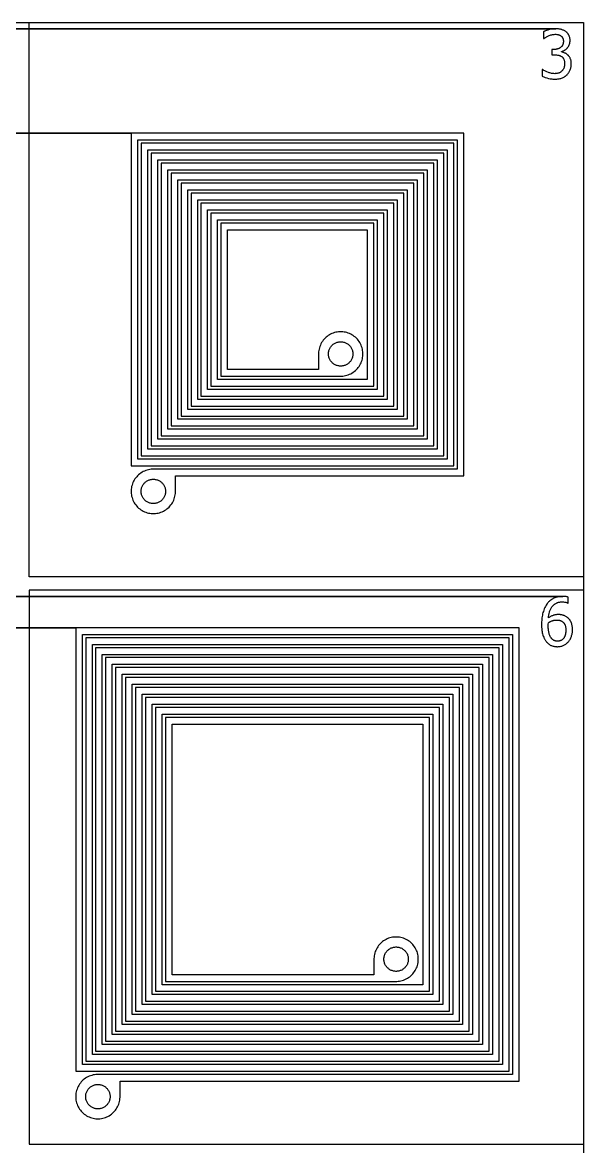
# Model space of a CAD drawing. Extents: x -38100 to 38100, y -38100 to 38100.
# Drawn here: x 12800 to 38100, y -12600 to 38100 of the extents above; entities that cross this region are included whole.
import ezdxf

# ---------------------------------------------------------------- set-up
doc = ezdxf.new("R2010")
doc.units = 0
doc.layers.add('L0D0_0', color=1, linetype='CONTINUOUS')

msp = doc.modelspace()

# ---------------------------------------------------------------- linework, layer by layer
at = {"layer": 'L0D0_0'}
for points in [[(-38100, 38100), (38100, 38100), (38100, -38100), (-38100, -38100)], [(38100, 13100), (13100, 13100), (13100, 38100)], [(11261.876, 37812.641), (36851.205, 37812.641), (36814.952, 37811.759), (36778.735, 37810.164), (36742.593, 37807.267), (36706.572, 37803.047), (36635.028, 37791.224), (36564.155, 37775.889), (36493.992, 37757.569), (36424.705, 37736.203), (36390.478, 37724.205), (36356.697, 37711.01), (36340.076, 37703.785), (36323.665, 37696.096), (36307.403, 37688.08), (36291.216, 37679.9), (36291.216, 37375.576), (36308.289, 37375.576), (36358.413, 37409.902), (36409.603, 37442.62), (36435.931, 37457.788), (36462.825, 37471.9), (36490.214, 37485.028), (36517.858, 37497.647), (36554.561, 37511.737), (36591.533, 37525.044), (36628.992, 37536.908), (36666.948, 37547.194), (36705.353, 37555.782), (36744.157, 37561.955), (36783.294, 37565.218), (36822.608, 37566.792), (36856.655, 37565.549), (36890.628, 37563.299), (36907.562, 37561.49), (36924.437, 37559.138), (36941.228, 37556.228), (36957.909, 37552.743), (36974.449, 37548.659), (36990.787, 37543.862), (37006.85, 37538.222), (37022.615, 37531.767), (37038.06, 37524.564), (37053.062, 37516.514), (37067.532, 37507.555), (37081.689, 37498.074), (37094.938, 37487.116), (37107.717, 37475.623), (37113.803, 37469.547), (37119.657, 37463.244), (37125.26, 37456.721), (37130.602, 37449.988), (37140.605, 37436.003), (37149.899, 37421.526), (37158.461, 37406.618), (37166.082, 37391.216), (37172.733, 37375.356), (37178.493, 37359.141), (37181.019, 37350.919), (37183.276, 37342.624), (37185.241, 37334.256), (37186.902, 37325.823), (37189.411, 37308.807), (37191.023, 37291.683), (37191.573, 37283.106), (37192.002, 37274.523), (37192.352, 37265.936), (37192.662, 37257.347), (37192.209, 37237.293), (37191.268, 37217.268), (37189.397, 37197.304), (37186.477, 37177.457), (37182.546, 37157.791), (37177.632, 37138.347), (37171.746, 37119.162), (37164.709, 37100.382), (37160.673, 37091.208), (37156.297, 37082.189), (37151.627, 37073.311), (37146.712, 37064.559), (37141.59, 37055.926), (37136.244, 37047.436), (37130.632, 37039.127), (37124.717, 37031.036), (37118.479, 37023.186), (37111.946, 37015.573), (37105.149, 37008.189), (37098.12, 37001.025), (37090.875, 36994.084), (37083.42, 36987.375), (37075.758, 36980.907), (37067.896, 36974.689), (37051.655, 36962.925), (37034.895, 36951.892), (37017.673, 36941.616), (36999.903, 36932.341), (36981.64, 36924.049), (36963.039, 36916.527), (36944.15, 36909.797), (36924.956, 36904.016), (36905.509, 36899.108), (36885.903, 36894.86), (36866.173, 36891.278), (36846.317, 36888.509), (36826.357, 36886.55), (36806.344, 36885.257), (36796.329, 36884.806), (36786.31, 36884.446), (36781.3, 36884.291), (36776.29, 36884.147), (36773.784, 36884.078), (36771.279, 36884.011), (36770.026, 36883.977), (36768.773, 36883.944), (36768.147, 36883.928), (36767.521, 36883.911), (36767.207, 36883.903), (36766.894, 36883.895), (36766.738, 36883.89), (36766.581, 36883.886), (36766.503, 36883.884), (36766.424, 36883.882), (36766.268, 36883.878), (36673.648, 36883.878), (36673.648, 36638.029), (36796.145, 36638.029), (36838.292, 36636.767), (36880.366, 36634.471), (36922.291, 36630.193), (36963.944, 36623.615), (36984.62, 36619.449), (37005.114, 36614.519), (37025.287, 36608.463), (37045.074, 36601.195), (37064.479, 36592.906), (37083.321, 36583.464), (37101.341, 36572.577), (37118.822, 36560.774), (37135.981, 36546.994), (37152.212, 36532.205), (37159.785, 36524.236), (37167.025, 36515.945), (37173.972, 36507.4), (37180.642, 36498.643), (37187, 36489.669), (37193.004, 36480.464), (37198.615, 36471.015), (37203.838, 36461.339), (37213.255, 36441.451), (37221.452, 36421.034), (37228.379, 36400.169), (37233.984, 36378.91), (37238.421, 36357.363), (37241.864, 36335.636), (37244.365, 36313.79), (37245.943, 36291.868), (37246.439, 36280.889), (37246.8, 36269.902), (37247.07, 36258.91), (37247.295, 36247.915), (37246.975, 36225.067), (37246.218, 36202.247), (37244.599, 36179.481), (37242.008, 36156.79), (37238.615, 36134.189), (37234.417, 36111.73), (37229.075, 36089.534), (37222.365, 36067.702), (37214.406, 36046.281), (37205.272, 36025.343), (37194.897, 36005.008), (37183.433, 35985.252), (37171.219, 35965.934), (37158.144, 35947.215), (37151.175, 35938.182), (37143.949, 35929.346), (37136.55, 35920.643), (37129.066, 35912.006), (37113.361, 35896.26), (37096.949, 35881.319), (37088.287, 35874.374), (37079.332, 35867.791), (37070.129, 35861.542), (37060.722, 35855.601), (37041.404, 35844.603), (37021.452, 35834.842), (37000.93, 35826.334), (36979.974, 35818.921), (36958.711, 35812.46), (36937.192, 35806.955), (36915.458, 35802.39), (36893.569, 35798.558), (36871.58, 35795.312), (36849.498, 35792.957), (36838.422, 35792.228), (36827.328, 35791.751), (36816.221, 35791.441), (36805.109, 35791.216), (36768.261, 35792.461), (36731.504, 35794.803), (36694.922, 35799.145), (36658.587, 35805.412), (36622.566, 35813.266), (36586.935, 35822.66), (36551.765, 35833.64), (36517.062, 35846.049), (36448.936, 35874.162), (36382.52, 35906.059), (36349.914, 35923.252), (36317.889, 35941.487), (36302.246, 35951.203), (36286.883, 35961.359), (36271.715, 35971.819), (36256.643, 35982.432), (36236.583, 35982.432), (36236.583, 35678.108), (36271.056, 35661.883), (36306.002, 35646.76), (36341.603, 35633.202), (36377.598, 35620.702), (36450.405, 35598.313), (36524.252, 35579.575), (36598.94, 35564.595), (36674.394, 35554.052), (36712.305, 35550.277), (36750.302, 35547.659), (36769.325, 35546.813), (36788.36, 35546.201), (36807.403, 35545.745), (36826.45, 35545.367), (36862.9, 35546.12), (36899.297, 35547.7), (36935.589, 35550.861), (36971.722, 35555.691), (37007.642, 35561.946), (37043.263, 35569.648), (37078.477, 35579.04), (37113.154, 35590.28), (37147.149, 35603.428), (37180.367, 35618.435), (37212.748, 35635.168), (37244.172, 35653.636), (37259.47, 35663.558), (37274.451, 35673.96), (37289.069, 35684.858), (37303.278, 35696.268), (37317.039, 35708.195), (37330.424, 35720.55), (37343.556, 35733.19), (37356.562, 35745.973), (37379.061, 35770.864), (37400.771, 35796.417), (37421.059, 35823.133), (37439.832, 35850.947), (37457.132, 35879.686), (37473.063, 35909.212), (37487.641, 35939.431), (37500.664, 35970.343), (37512.009, 36001.914), (37521.778, 36034.013), (37530.038, 36066.527), (37536.74, 36099.401), (37541.81, 36132.573), (37545.149, 36165.947), (37546.178, 36182.68), (37546.888, 36199.434), (37547.386, 36216.201), (37547.777, 36232.976), (37547.198, 36260.44), (37546.084, 36287.87), (37543.918, 36315.231), (37540.499, 36342.48), (37535.92, 36369.571), (37530.188, 36396.433), (37523.107, 36422.963), (37514.512, 36449.05), (37504.417, 36474.593), (37492.91, 36499.524), (37480.222, 36523.884), (37466.437, 36547.636), (37459.046, 36559.208), (37451.269, 36570.531), (37443.097, 36581.575), (37434.533, 36592.314), (37425.58, 36602.719), (37416.283, 36612.815), (37406.754, 36622.7), (37397.11, 36632.48), (37381.844, 36645.97), (37366.335, 36659.173), (37350.352, 36671.812), (37333.788, 36683.68), (37316.602, 36694.615), (37298.869, 36704.654), (37280.741, 36713.956), (37262.31, 36722.627), (37224.67, 36738.258), (37186.149, 36751.569), (37146.918, 36762.517), (37107.298, 36772.051), (37107.298, 36792.538), (37127.677, 36797.831), (37147.863, 36803.76), (37167.705, 36810.783), (37187.176, 36818.801), (37206.275, 36827.65), (37225.002, 36837.258), (37243.336, 36847.596), (37261.226, 36858.694), (37278.593, 36870.595), (37295.327, 36883.354), (37311.452, 36896.883), (37327.131, 36910.94), (37342.359, 36925.471), (37356.959, 36940.621), (37370.907, 36956.385), (37384.354, 36972.591), (37397.304, 36989.188), (37409.557, 37006.294), (37421.005, 37023.956), (37431.725, 37042.082), (37441.716, 37060.614), (37450.796, 37079.598), (37458.876, 37099.034), (37466.098, 37118.814), (37472.545, 37138.855), (37478.117, 37159.148), (37482.764, 37179.676), (37486.575, 37200.385), (37489.577, 37221.228), (37491.608, 37242.171), (37492.228, 37252.672), (37492.646, 37263.186), (37492.8, 37268.446), (37492.929, 37273.709), (37492.986, 37276.34), (37493.041, 37278.972), (37493.119, 37282.92), (37493.125, 37283.249), (37493.132, 37283.578), (37493.135, 37283.743), (37493.138, 37283.907), (37493.139, 37283.99), (37493.143, 37284.154), (37493.144, 37284.236), (37492.283, 37313.354), (37490.7, 37342.424), (37487.725, 37371.393), (37483.111, 37400.16), (37476.823, 37428.603), (37468.89, 37456.631), (37459.371, 37484.167), (37448.201, 37511.068), (37441.952, 37524.223), (37435.254, 37537.158), (37428.125, 37549.863), (37420.584, 37562.329), (37412.649, 37574.547), (37404.326, 37586.502), (37395.615, 37598.177), (37386.515, 37609.553), (37377.026, 37620.612), (37367.16, 37631.336), (37356.927, 37641.707), (37346.342, 37651.707), (37335.429, 37661.337), (37324.262, 37670.675), (37312.924, 37679.817), (37301.502, 37688.863), (37276.948, 37705.586), (37251.821, 37721.382), (37225.769, 37735.638), (37198.982, 37748.491), (37171.636, 37760.074), (37143.782, 37770.365), (37115.485, 37779.379), (37086.826, 37787.18), (37057.869, 37793.772), (37028.667, 37799.138), (36999.284, 37803.449), (36969.788, 37806.972), (36940.217, 37809.71), (36910.584, 37811.46), (36895.749, 37811.963), (36880.906, 37812.288), (36866.057, 37812.494), (36851.205, 37812.641), (-38100, 37812.641)], [(7300, 33100), (17700, 33100), (17700, 18100), (32250, 18100), (32250, 32650), (18150, 32650), (18150, 18550), (31800, 18550), (31800, 32200), (18600, 32200), (18600, 19000), (31350, 19000), (31350, 31750), (19050, 31750), (19050, 19450), (30900, 19450), (30900, 31300), (19500, 31300), (19500, 19900), (30450, 19900), (30450, 30850), (19950, 30850), (19950, 20350), (30000, 20350), (30000, 30400), (20400, 30400), (20400, 20800), (29550, 20800), (29550, 29950), (20850, 29950), (20850, 21250), (29100, 21250), (29100, 29500), (21300, 29500), (21300, 21700), (28650, 21700), (28650, 29050), (21750, 29050), (21750, 22150), (27181.426, 22150), (27244.155, 22153.947), (27306.512, 22161.824), (27368.251, 22173.601), (27429.129, 22189.232), (27488.905, 22208.655), (27547.344, 22231.792), (27604.215, 22258.554), (27659.293, 22288.833), (27712.361, 22322.511), (27763.21, 22359.455), (27811.638, 22399.519), (27857.456, 22442.544), (27900.481, 22488.362), (27940.545, 22536.79), (27977.489, 22587.639), (28011.167, 22640.707), (28041.446, 22695.785), (28068.208, 22752.656), (28091.345, 22811.095), (28110.768, 22870.871), (28126.399, 22931.749), (28138.176, 22993.488), (28146.053, 23055.845), (28150, 23118.574), (28150, 23181.426), (28146.053, 23244.155), (28138.176, 23306.512), (28126.399, 23368.251), (28110.768, 23429.129), (28091.345, 23488.905), (28068.208, 23547.344), (28041.446, 23604.215), (28011.167, 23659.293), (27977.489, 23712.361), (27940.545, 23763.21), (27900.481, 23811.638), (27857.456, 23857.456), (27811.638, 23900.481), (27763.21, 23940.545), (27712.361, 23977.489), (27659.293, 24011.167), (27604.215, 24041.446), (27547.344, 24068.208), (27488.905, 24091.345), (27429.129, 24110.768), (27368.251, 24126.399), (27306.512, 24138.176), (27244.155, 24146.053), (27181.426, 24150), (27118.574, 24150), (27055.845, 24146.053), (26993.488, 24138.176), (26931.749, 24126.399), (26870.871, 24110.768), (26811.095, 24091.345), (26752.656, 24068.208), (26695.785, 24041.446), (26640.707, 24011.167), (26587.639, 23977.489), (26536.79, 23940.545), (26488.362, 23900.481), (26442.544, 23857.456), (26399.519, 23811.638), (26359.455, 23763.21), (26322.511, 23712.361), (26288.833, 23659.293), (26258.554, 23604.215), (26231.792, 23547.344), (26208.655, 23488.905), (26189.232, 23429.129), (26173.601, 23368.251), (26161.824, 23306.512), (26153.947, 23244.155), (26150, 23181.426), (26150, 22450), (22050, 22450), (22050, 28750), (28350, 28750), (28350, 22000), (21600, 22000), (21600, 29200), (28800, 29200), (28800, 21550), (21150, 21550), (21150, 29650), (29250, 29650), (29250, 21100), (20700, 21100), (20700, 30100), (29700, 30100), (29700, 20650), (20250, 20650), (20250, 30550), (30150, 30550), (30150, 20200), (19800, 20200), (19800, 31000), (30600, 31000), (30600, 19750), (19350, 19750), (19350, 31450), (31050, 31450), (31050, 19300), (18900, 19300), (18900, 31900), (31500, 31900), (31500, 18850), (18450, 18850), (18450, 32350), (31950, 32350), (31950, 18400), (18000, 18400), (18000, 32800), (32400, 32800), (32400, 17950), (18668.574, 17950), (18605.845, 17946.053), (18543.488, 17938.176), (18481.749, 17926.399), (18420.871, 17910.768), (18361.095, 17891.345), (18302.656, 17868.208), (18245.785, 17841.446), (18190.707, 17811.167), (18137.639, 17777.489), (18086.79, 17740.545), (18038.362, 17700.481), (17992.544, 17657.456), (17949.519, 17611.638), (17909.455, 17563.21), (17872.511, 17512.361), (17838.833, 17459.293), (17808.554, 17404.215), (17781.792, 17347.344), (17758.655, 17288.905), (17739.232, 17229.129), (17723.601, 17168.251), (17711.824, 17106.512), (17703.947, 17044.155), (17700, 16981.426), (17700, 16918.574), (17703.947, 16855.845), (17711.824, 16793.488), (17723.601, 16731.749), (17739.232, 16670.871), (17758.655, 16611.095), (17781.792, 16552.656), (17808.554, 16495.785), (17838.833, 16440.707), (17872.511, 16387.639), (17909.455, 16336.79), (17949.519, 16288.362), (17992.544, 16242.544), (18038.362, 16199.519), (18086.79, 16159.455), (18137.639, 16122.511), (18190.707, 16088.833), (18245.785, 16058.554), (18302.656, 16031.792), (18361.095, 16008.655), (18420.871, 15989.232), (18481.749, 15973.601), (18543.488, 15961.824), (18605.845, 15953.947), (18668.574, 15950), (18731.426, 15950), (18794.155, 15953.947), (18856.512, 15961.824), (18918.251, 15973.601), (18979.129, 15989.232), (19038.905, 16008.655), (19097.344, 16031.792), (19154.215, 16058.554), (19209.293, 16088.833), (19262.361, 16122.511), (19313.21, 16159.455), (19361.638, 16199.519), (19407.456, 16242.544), (19450.481, 16288.362), (19490.545, 16336.79), (19527.489, 16387.639), (19561.167, 16440.707), (19591.446, 16495.785), (19618.208, 16552.656), (19641.345, 16611.095), (19660.768, 16670.871), (19676.399, 16731.749), (19688.176, 16793.488), (19696.053, 16855.845), (19700, 16918.574), (19700, 17650), (32700, 17650), (32700, 33100), (-38100, 33100)], [(12500, 12212.641), (37168.333, 12212.641), (37115.893, 12211.663), (37063.585, 12207.928), (37011.499, 12201.755), (36959.744, 12193.267), (36934.071, 12187.91), (36908.59, 12181.697), (36883.33, 12174.645), (36858.306, 12166.799), (36808.962, 12149.02), (36760.825, 12128.211), (36737.317, 12116.579), (36714.207, 12104.167), (36691.502, 12091.02), (36669.202, 12077.185), (36625.856, 12047.608), (36584.416, 12015.434), (36564.527, 11998.309), (36545.258, 11980.48), (36526.659, 11961.961), (36508.783, 11942.763), (36491.658, 11922.915), (36475.151, 11902.547), (36467.064, 11892.221), (36459.055, 11881.83), (36455.071, 11876.617), (36451.097, 11871.396), (36449.112, 11868.783), (36447.129, 11866.17), (36446.137, 11864.862), (36444.155, 11862.248), (36443.164, 11860.94), (36410.825, 11810.66), (36380.415, 11759.24), (36353.154, 11706.042), (36328.878, 11651.403), (36307.321, 11595.656), (36288.283, 11539.003), (36271.622, 11481.602), (36257.237, 11423.585), (36245.082, 11365.064), (36235.119, 11306.143), (36227.052, 11246.924), (36220.425, 11187.513), (36215.215, 11127.972), (36211.795, 11068.323), (36210.774, 11038.466), (36210.086, 11008.593), (36209.621, 10978.711), (36209.266, 10948.823), (36211.386, 10841.482), (36219.157, 10734.403), (36225.131, 10681.051), (36232.601, 10627.888), (36242.537, 10575.133), (36254.577, 10522.814), (36268.689, 10471.018), (36285.435, 10420.007), (36304.845, 10369.932), (36326.73, 10320.9), (36338.684, 10296.857), (36351.389, 10273.185), (36364.913, 10249.959), (36379.343, 10227.302), (36394.766, 10205.342), (36411.175, 10184.12), (36419.661, 10173.721), (36428.277, 10163.421), (36432.62, 10158.298), (36436.979, 10153.187), (36439.163, 10150.635), (36441.35, 10148.084), (36442.443, 10146.809), (36443.537, 10145.534), (36444.631, 10144.26), (36445.725, 10142.985), (36469.095, 10119.511), (36493.185, 10096.814), (36518.567, 10075.546), (36545.206, 10055.853), (36572.93, 10037.738), (36601.584, 10021.132), (36631.052, 10006.015), (36661.307, 9992.55), (36692.307, 9980.884), (36723.932, 9971.057), (36756.049, 9963.005), (36788.528, 9956.478), (36821.259, 9951.371), (36854.181, 9947.946), (36870.694, 9946.906), (36887.233, 9946.205), (36903.787, 9945.73), (36920.35, 9945.367), (36953.985, 9946.484), (36987.555, 9948.506), (37020.991, 9952.213), (37054.194, 9957.724), (37087.06, 9964.948), (37119.507, 9973.854), (37151.448, 9984.451), (37182.734, 9996.837), (37213.216, 10011.085), (37242.85, 10027.032), (37271.62, 10044.475), (37299.5, 10063.319), (37326.418, 10083.528), (37352.168, 10105.173), (37364.556, 10116.541), (37376.687, 10128.188), (37388.648, 10140.021), (37400.524, 10151.948), (37425.609, 10179.944), (37449.319, 10209.035), (37470.862, 10239.805), (37490.704, 10271.745), (37509.074, 10304.515), (37525.671, 10338.198), (37540.452, 10372.739), (37553.679, 10407.914), (37565.431, 10443.595), (37575.592, 10479.755), (37584.098, 10516.347), (37590.964, 10553.291), (37596.161, 10590.506), (37599.588, 10627.905), (37600.659, 10646.649), (37601.417, 10665.413), (37601.966, 10684.191), (37602.411, 10702.974), (37601.53, 10742.28), (37599.85, 10781.537), (37596.617, 10820.697), (37591.59, 10859.687), (37584.842, 10898.425), (37576.311, 10936.798), (37565.791, 10974.67), (37553.13, 11011.89), (37538.262, 11048.287), (37521.138, 11083.677), (37511.722, 11100.934), (37501.731, 11117.865), (37491.162, 11134.442), (37480.011, 11150.637), (37468.274, 11166.421), (37455.95, 11181.758), (37443.039, 11196.595), (37429.543, 11210.884), (37415.473, 11224.587), (37400.934, 11237.796), (37386.082, 11250.676), (37371.073, 11263.391), (37348.789, 11279.744), (37326.17, 11295.603), (37302.909, 11310.508), (37278.965, 11324.317), (37254.415, 11337.027), (37229.26, 11348.469), (37203.472, 11358.398), (37177.136, 11366.787), (37150.388, 11373.733), (37123.34, 11379.397), (37096.082, 11383.937), (37068.672, 11387.447), (37041.157, 11390.005), (37013.577, 11391.673), (36999.773, 11392.21), (36985.964, 11392.601), (36972.152, 11392.897), (36958.337, 11393.144), (36928.539, 11392.303), (36898.782, 11390.783), (36869.114, 11388), (36839.587, 11383.874), (36810.267, 11378.46), (36781.254, 11371.642), (36752.645, 11363.299), (36724.45, 11353.611), (36696.667, 11342.805), (36669.355, 11330.885), (36642.555, 11317.856), (36616.203, 11303.918), (36590.27, 11289.215), (36564.894, 11273.6), (36552.451, 11265.41), (36540.137, 11257.022), (36527.909, 11248.502), (36515.724, 11239.915), (36522.48, 11306.118), (36531.84, 11371.992), (36544.73, 11437.281), (36561.323, 11501.721), (36571.152, 11533.514), (36582.056, 11564.951), (36594.064, 11595.982), (36607.201, 11626.562), (36621.565, 11656.59), (36637.442, 11685.828), (36654.994, 11714.098), (36674.006, 11741.426), (36694.337, 11767.777), (36716.109, 11792.937), (36739.362, 11816.748), (36763.989, 11839.145), (36776.8, 11849.771), (36789.944, 11859.975), (36803.425, 11869.728), (36817.225, 11879.026), (36845.671, 11896.312), (36875.1, 11911.865), (36890.17, 11918.92), (36905.477, 11925.449), (36921.002, 11931.445), (36936.721, 11936.922), (36968.632, 11946.37), (37001.045, 11953.92), (37033.829, 11959.695), (37066.871, 11963.628), (37083.455, 11964.872), (37100.066, 11965.728), (37108.379, 11966.05), (37116.695, 11966.324), (37120.855, 11966.448), (37125.014, 11966.566), (37127.094, 11966.624), (37132.814, 11966.778), (37132.944, 11966.781), (37133.074, 11966.785), (37133.204, 11966.788), (37133.334, 11966.792), (37167.453, 11965.716), (37201.477, 11963.646), (37235.314, 11959.661), (37268.912, 11953.731), (37302.241, 11946.387), (37335.056, 11937.195), (37351.254, 11931.855), (37367.366, 11926.244), (37375.299, 11923.138), (37383.092, 11919.703), (37390.77, 11915.998), (37398.39, 11912.159), (37411.195, 11912.159), (37411.195, 12182.763), (37381.654, 12191.223), (37351.783, 12198.183), (37321.461, 12203.011), (37290.931, 12206.59), (37229.728, 12211.33), (37168.333, 12212.641), (12500, 12212.641)], [(38100, 12500), (13100, 12500), (13100, -12500), (38100, -12500)], [(12500, 10800), (15200, 10800), (15200, -9200), (34750, -9200), (34750, 10350), (15650, 10350), (15650, -8750), (34300, -8750), (34300, 9900), (16100, 9900), (16100, -8300), (33850, -8300), (33850, 9450), (16550, 9450), (16550, -7850), (33400, -7850), (33400, 9000), (17000, 9000), (17000, -7400), (32950, -7400), (32950, 8550), (17450, 8550), (17450, -6950), (32500, -6950), (32500, 8100), (17900, 8100), (17900, -6500), (32050, -6500), (32050, 7650), (18350, 7650), (18350, -6050), (31600, -6050), (31600, 7200), (18800, 7200), (18800, -5600), (31150, -5600), (31150, 6750), (19250, 6750), (19250, -5150), (29681.426, -5150), (29744.155, -5146.053), (29806.512, -5138.176), (29868.251, -5126.399), (29929.129, -5110.768), (29988.905, -5091.345), (30047.344, -5068.208), (30104.215, -5041.446), (30159.293, -5011.167), (30212.361, -4977.489), (30263.21, -4940.545), (30311.638, -4900.481), (30357.456, -4857.456), (30400.481, -4811.638), (30440.545, -4763.21), (30477.489, -4712.361), (30511.167, -4659.293), (30541.446, -4604.215), (30568.208, -4547.344), (30591.345, -4488.905), (30610.768, -4429.129), (30626.399, -4368.251), (30638.176, -4306.512), (30646.053, -4244.155), (30650, -4181.426), (30650, -4118.574), (30646.053, -4055.845), (30638.176, -3993.488), (30626.399, -3931.749), (30610.768, -3870.871), (30591.345, -3811.095), (30568.208, -3752.656), (30541.446, -3695.785), (30511.167, -3640.707), (30477.489, -3587.639), (30440.545, -3536.79), (30400.481, -3488.362), (30357.456, -3442.544), (30311.638, -3399.519), (30263.21, -3359.455), (30212.361, -3322.511), (30159.293, -3288.833), (30104.215, -3258.554), (30047.344, -3231.792), (29988.905, -3208.655), (29929.129, -3189.232), (29868.251, -3173.601), (29806.512, -3161.824), (29744.155, -3153.947), (29681.426, -3150), (29618.574, -3150), (29555.845, -3153.947), (29493.488, -3161.824), (29431.749, -3173.601), (29370.871, -3189.232), (29311.095, -3208.655), (29252.656, -3231.792), (29195.785, -3258.554), (29140.707, -3288.833), (29087.639, -3322.511), (29036.79, -3359.455), (28988.362, -3399.519), (28942.544, -3442.544), (28899.519, -3488.362), (28859.455, -3536.79), (28822.511, -3587.639), (28788.833, -3640.707), (28758.554, -3695.785), (28731.792, -3752.656), (28708.655, -3811.095), (28689.232, -3870.871), (28673.601, -3931.749), (28661.824, -3993.488), (28653.947, -4055.845), (28650, -4118.574), (28650, -4850), (19550, -4850), (19550, 6450), (30850, 6450), (30850, -5300), (19100, -5300), (19100, 6900), (31300, 6900), (31300, -5750), (18650, -5750), (18650, 7350), (31750, 7350), (31750, -6200), (18200, -6200), (18200, 7800), (32200, 7800), (32200, -6650), (17750, -6650), (17750, 8250), (32650, 8250), (32650, -7100), (17300, -7100), (17300, 8700), (33100, 8700), (33100, -7550), (16850, -7550), (16850, 9150), (33550, 9150), (33550, -8000), (16400, -8000), (16400, 9600), (34000, 9600), (34000, -8450), (15950, -8450), (15950, 10050), (34450, 10050), (34450, -8900), (15500, -8900), (15500, 10500), (34900, 10500), (34900, -9350), (16168.574, -9350), (16105.845, -9353.947), (16043.488, -9361.824), (15981.749, -9373.601), (15920.871, -9389.232), (15861.095, -9408.655), (15802.656, -9431.792), (15745.785, -9458.554), (15690.707, -9488.833), (15637.639, -9522.511), (15586.79, -9559.455), (15538.362, -9599.519), (15492.544, -9642.544), (15449.519, -9688.362), (15409.455, -9736.79), (15372.511, -9787.639), (15338.833, -9840.707), (15308.554, -9895.785), (15281.792, -9952.656), (15258.655, -10011.095), (15239.232, -10070.871), (15223.601, -10131.749), (15211.824, -10193.488), (15203.947, -10255.845), (15200, -10318.574), (15200, -10381.426), (15203.947, -10444.155), (15211.824, -10506.512), (15223.601, -10568.251), (15239.232, -10629.129), (15258.655, -10688.905), (15281.792, -10747.344), (15308.554, -10804.215), (15338.833, -10859.293), (15372.511, -10912.361), (15409.455, -10963.21), (15449.519, -11011.638), (15492.544, -11057.456), (15538.362, -11100.481), (15586.79, -11140.545), (15637.639, -11177.489), (15690.707, -11211.167), (15745.785, -11241.446), (15802.656, -11268.208), (15861.095, -11291.345), (15920.871, -11310.768), (15981.749, -11326.399), (16043.488, -11338.176), (16105.845, -11346.053), (16168.574, -11350), (16231.426, -11350), (16294.155, -11346.053), (16356.512, -11338.176), (16418.251, -11326.399), (16479.129, -11310.768), (16538.905, -11291.345), (16597.344, -11268.208), (16654.215, -11241.446), (16709.293, -11211.167), (16762.361, -11177.489), (16813.21, -11140.545), (16861.638, -11100.481), (16907.456, -11057.456), (16950.481, -11011.638), (16990.545, -10963.21), (17027.489, -10912.361), (17061.167, -10859.293), (17091.446, -10804.215), (17118.208, -10747.344), (17141.345, -10688.905), (17160.768, -10629.129), (17176.399, -10568.251), (17188.176, -10506.512), (17196.053, -10444.155), (17200, -10381.426), (17200, -9650), (35200, -9650), (35200, 10800), (12500, 10800)]]:
    msp.add_lwpolyline(points, dxfattribs=at)
for points in [[(27132.716, 22600), (27098.215, 22602.171), (27063.919, 22606.503), (27029.962, 22612.981), (26996.479, 22621.578), (26963.602, 22632.26), (26931.461, 22644.986), (26900.182, 22659.704), (26869.889, 22676.358), (26840.702, 22694.881), (26812.735, 22715.2), (26786.099, 22737.235), (26760.899, 22760.899), (26737.235, 22786.099), (26715.2, 22812.735), (26694.881, 22840.702), (26676.358, 22869.889), (26659.704, 22900.182), (26644.986, 22931.461), (26632.26, 22963.602), (26621.578, 22996.479), (26612.981, 23029.962), (26606.503, 23063.919), (26602.171, 23098.215), (26600, 23132.716), (26600, 23167.284), (26602.171, 23201.785), (26606.503, 23236.081), (26612.981, 23270.038), (26621.578, 23303.521), (26632.26, 23336.398), (26644.986, 23368.539), (26659.704, 23399.818), (26676.358, 23430.111), (26694.881, 23459.298), (26715.2, 23487.265), (26737.235, 23513.901), (26760.899, 23539.101), (26786.099, 23562.765), (26812.735, 23584.8), (26840.702, 23605.119), (26869.889, 23623.642), (26900.182, 23640.296), (26931.461, 23655.014), (26963.602, 23667.74), (26996.479, 23678.422), (27029.962, 23687.019), (27063.919, 23693.497), (27098.215, 23697.829), (27132.716, 23700), (27167.284, 23700), (27201.785, 23697.829), (27236.081, 23693.497), (27270.038, 23687.019), (27303.521, 23678.422), (27336.398, 23667.74), (27368.539, 23655.014), (27399.818, 23640.296), (27430.111, 23623.642), (27459.298, 23605.119), (27487.265, 23584.8), (27513.901, 23562.765), (27539.101, 23539.101), (27562.765, 23513.901), (27584.8, 23487.265), (27605.119, 23459.298), (27623.642, 23430.111), (27640.296, 23399.818), (27655.014, 23368.539), (27667.74, 23336.398), (27678.422, 23303.521), (27687.019, 23270.038), (27693.497, 23236.081), (27697.829, 23201.785), (27700, 23167.284), (27700, 23132.716), (27697.829, 23098.215), (27693.497, 23063.919), (27687.019, 23029.962), (27678.422, 22996.479), (27667.74, 22963.602), (27655.014, 22931.461), (27640.296, 22900.182), (27623.642, 22869.889), (27605.119, 22840.702), (27584.8, 22812.735), (27562.765, 22786.099), (27539.101, 22760.899), (27513.901, 22737.235), (27487.265, 22715.2), (27459.298, 22694.881), (27430.111, 22676.358), (27399.818, 22659.704), (27368.539, 22644.986), (27336.398, 22632.26), (27303.521, 22621.578), (27270.038, 22612.981), (27236.081, 22606.503), (27201.785, 22602.171), (27167.284, 22600)], [(18682.716, 16400), (18648.215, 16402.171), (18613.919, 16406.503), (18579.962, 16412.981), (18546.479, 16421.578), (18513.602, 16432.26), (18481.461, 16444.986), (18450.182, 16459.704), (18419.889, 16476.358), (18390.702, 16494.881), (18362.735, 16515.2), (18336.099, 16537.235), (18310.899, 16560.899), (18287.235, 16586.099), (18265.2, 16612.735), (18244.881, 16640.702), (18226.358, 16669.889), (18209.704, 16700.182), (18194.986, 16731.461), (18182.26, 16763.602), (18171.578, 16796.479), (18162.981, 16829.962), (18156.503, 16863.919), (18152.171, 16898.215), (18150, 16932.716), (18150, 16967.284), (18152.171, 17001.785), (18156.503, 17036.081), (18162.981, 17070.038), (18171.578, 17103.521), (18182.26, 17136.398), (18194.986, 17168.539), (18209.704, 17199.818), (18226.358, 17230.111), (18244.881, 17259.298), (18265.2, 17287.265), (18287.235, 17313.901), (18310.899, 17339.101), (18336.099, 17362.765), (18362.735, 17384.8), (18390.702, 17405.119), (18419.889, 17423.642), (18450.182, 17440.296), (18481.461, 17455.014), (18513.602, 17467.74), (18546.479, 17478.422), (18579.962, 17487.019), (18613.919, 17493.497), (18648.215, 17497.829), (18682.716, 17500), (18717.284, 17500), (18751.785, 17497.829), (18786.081, 17493.497), (18820.038, 17487.019), (18853.521, 17478.422), (18886.398, 17467.74), (18918.539, 17455.014), (18949.818, 17440.296), (18980.111, 17423.642), (19009.298, 17405.119), (19037.265, 17384.8), (19063.901, 17362.765), (19089.101, 17339.101), (19112.765, 17313.901), (19134.8, 17287.265), (19155.119, 17259.298), (19173.642, 17230.111), (19190.296, 17199.818), (19205.014, 17168.539), (19217.74, 17136.398), (19228.422, 17103.521), (19237.019, 17070.038), (19243.497, 17036.081), (19247.829, 17001.785), (19250, 16967.284), (19250, 16932.716), (19247.829, 16898.215), (19243.497, 16863.919), (19237.019, 16829.962), (19228.422, 16796.479), (19217.74, 16763.602), (19205.014, 16731.461), (19190.296, 16700.182), (19173.642, 16669.889), (19155.119, 16640.702), (19134.8, 16612.735), (19112.765, 16586.099), (19089.101, 16560.899), (19063.901, 16537.235), (19037.265, 16515.2), (19009.298, 16494.881), (18980.111, 16476.358), (18949.818, 16459.704), (18918.539, 16444.986), (18886.398, 16432.26), (18853.521, 16421.578), (18820.038, 16412.981), (18786.081, 16406.503), (18751.785, 16402.171), (18717.284, 16400)], [(36922.911, 10191.216), (36904.069, 10191.824), (36885.262, 10193.005), (36875.884, 10193.976), (36866.538, 10195.233), (36857.238, 10196.784), (36847.997, 10198.636), (36829.706, 10203.174), (36811.633, 10208.581), (36802.685, 10211.57), (36793.834, 10214.814), (36785.112, 10218.373), (36776.55, 10222.295), (36759.876, 10231.1), (36743.711, 10240.838), (36728.083, 10251.383), (36713.153, 10262.875), (36698.939, 10275.265), (36685.315, 10288.305), (36678.676, 10294.994), (36672.118, 10301.76), (36665.613, 10308.577), (36659.136, 10315.421), (36647.298, 10330.222), (36635.813, 10345.27), (36625.031, 10360.81), (36615.109, 10376.934), (36597.37, 10410.429), (36581.729, 10444.913), (36567.764, 10480.107), (36555.399, 10515.901), (36544.782, 10552.254), (36535.942, 10589.081), (36528.824, 10626.27), (36523.189, 10663.717), (36518.696, 10701.326), (36515.164, 10739.031), (36512.619, 10776.807), (36511.058, 10814.629), (36510.572, 10833.552), (36510.222, 10852.481), (36509.963, 10871.414), (36509.748, 10890.349), (36510.76, 10959.156), (36515.724, 11027.785), (36558.375, 11053.622), (36602.441, 11076.956), (36624.972, 11087.65), (36647.816, 11097.641), (36671.007, 11106.788), (36694.512, 11115.123), (36718.275, 11122.712), (36742.304, 11129.362), (36766.623, 11134.833), (36791.166, 11139.287), (36815.848, 11142.945), (36840.64, 11145.531), (36853.075, 11146.309), (36865.53, 11146.798), (36877.998, 11147.095), (36890.473, 11147.295), (36926.015, 11146.215), (36961.479, 11144.02), (36979.155, 11142.173), (36996.77, 11139.752), (37014.301, 11136.753), (37031.725, 11133.173), (37049.007, 11128.971), (37066.042, 11123.916), (37074.428, 11120.979), (37082.711, 11117.756), (37090.886, 11114.256), (37098.945, 11110.49), (37106.879, 11106.463), (37114.672, 11102.173), (37122.304, 11097.612), (37129.755, 11092.774), (37144.125, 11082.335), (37158.09, 11071.321), (37177.438, 11053.529), (37196.01, 11034.958), (37204.788, 11025.176), (37213.176, 11015.051), (37221.152, 11004.597), (37228.696, 10993.832), (37235.808, 10982.779), (37242.503, 10971.467), (37248.797, 10959.926), (37254.7, 10948.183), (37260.212, 10936.253), (37265.331, 10924.148), (37270.052, 10911.882), (37274.374, 10899.468), (37281.814, 10874.26), (37287.678, 10848.652), (37292.25, 10822.77), (37295.902, 10796.737), (37298.687, 10770.609), (37300.484, 10744.408), (37301.036, 10731.286), (37301.424, 10718.155), (37301.703, 10705.018), (37301.928, 10691.877), (37300.893, 10647.561), (37298.416, 10603.295), (37293.394, 10559.258), (37285.731, 10515.587), (37281.082, 10493.907), (37275.638, 10472.425), (37269.194, 10451.216), (37261.795, 10430.312), (37253.512, 10409.742), (37244.255, 10389.599), (37233.894, 10369.997), (37222.377, 10351.049), (37209.695, 10332.86), (37195.914, 10315.492), (37181.133, 10298.974), (37165.487, 10283.254), (37157.359, 10275.706), (37148.996, 10268.427), (37140.37, 10261.471), (37131.464, 10254.877), (37112.94, 10242.682), (37093.716, 10231.625), (37083.872, 10226.53), (37073.871, 10221.752), (37063.713, 10217.308), (37053.41, 10213.21), (37042.971, 10209.471), (37032.408, 10206.098), (37021.733, 10203.098), (37010.961, 10200.472), (37000.104, 10198.22), (36989.177, 10196.337), (36978.195, 10194.806), (36967.173, 10193.608), (36956.127, 10192.721), (36945.064, 10192.081), (36939.528, 10191.828), (36933.99, 10191.607), (36931.221, 10191.505), (36928.451, 10191.406), (36925.681, 10191.31), (36924.989, 10191.287), (36924.296, 10191.263), (36923.604, 10191.239), (36923.431, 10191.234), (36923.257, 10191.228), (36923.171, 10191.225), (36923.084, 10191.222), (36922.998, 10191.219)], [(29632.716, -4700), (29598.215, -4697.829), (29563.919, -4693.497), (29529.962, -4687.019), (29496.479, -4678.422), (29463.602, -4667.74), (29431.461, -4655.014), (29400.182, -4640.296), (29369.889, -4623.642), (29340.702, -4605.119), (29312.735, -4584.8), (29286.099, -4562.765), (29260.899, -4539.101), (29237.235, -4513.901), (29215.2, -4487.265), (29194.881, -4459.298), (29176.358, -4430.111), (29159.704, -4399.818), (29144.986, -4368.539), (29132.26, -4336.398), (29121.578, -4303.521), (29112.981, -4270.038), (29106.503, -4236.081), (29102.171, -4201.785), (29100, -4167.284), (29100, -4132.716), (29102.171, -4098.215), (29106.503, -4063.919), (29112.981, -4029.962), (29121.578, -3996.479), (29132.26, -3963.602), (29144.986, -3931.461), (29159.704, -3900.182), (29176.358, -3869.889), (29194.881, -3840.702), (29215.2, -3812.735), (29237.235, -3786.099), (29260.899, -3760.899), (29286.099, -3737.235), (29312.735, -3715.2), (29340.702, -3694.881), (29369.889, -3676.358), (29400.182, -3659.704), (29431.461, -3644.986), (29463.602, -3632.26), (29496.479, -3621.578), (29529.962, -3612.981), (29563.919, -3606.503), (29598.215, -3602.171), (29632.716, -3600), (29667.284, -3600), (29701.785, -3602.171), (29736.081, -3606.503), (29770.038, -3612.981), (29803.521, -3621.578), (29836.398, -3632.26), (29868.539, -3644.986), (29899.818, -3659.704), (29930.111, -3676.358), (29959.298, -3694.881), (29987.265, -3715.2), (30013.901, -3737.235), (30039.101, -3760.899), (30062.765, -3786.099), (30084.8, -3812.735), (30105.119, -3840.702), (30123.642, -3869.889), (30140.296, -3900.182), (30155.014, -3931.461), (30167.74, -3963.602), (30178.422, -3996.479), (30187.019, -4029.962), (30193.497, -4063.919), (30197.829, -4098.215), (30200, -4132.716), (30200, -4167.284), (30197.829, -4201.785), (30193.497, -4236.081), (30187.019, -4270.038), (30178.422, -4303.521), (30167.74, -4336.398), (30155.014, -4368.539), (30140.296, -4399.818), (30123.642, -4430.111), (30105.119, -4459.298), (30084.8, -4487.265), (30062.765, -4513.901), (30039.101, -4539.101), (30013.901, -4562.765), (29987.265, -4584.8), (29959.298, -4605.119), (29930.111, -4623.642), (29899.818, -4640.296), (29868.539, -4655.014), (29836.398, -4667.74), (29803.521, -4678.422), (29770.038, -4687.019), (29736.081, -4693.497), (29701.785, -4697.829), (29667.284, -4700)], [(16182.716, -10900), (16148.215, -10897.829), (16113.919, -10893.497), (16079.962, -10887.019), (16046.479, -10878.422), (16013.602, -10867.74), (15981.461, -10855.014), (15950.182, -10840.296), (15919.889, -10823.642), (15890.702, -10805.119), (15862.735, -10784.8), (15836.099, -10762.765), (15810.899, -10739.101), (15787.235, -10713.901), (15765.2, -10687.265), (15744.881, -10659.298), (15726.358, -10630.111), (15709.704, -10599.818), (15694.986, -10568.539), (15682.26, -10536.398), (15671.578, -10503.521), (15662.981, -10470.038), (15656.503, -10436.081), (15652.171, -10401.785), (15650, -10367.284), (15650, -10332.716), (15652.171, -10298.215), (15656.503, -10263.919), (15662.981, -10229.962), (15671.578, -10196.479), (15682.26, -10163.602), (15694.986, -10131.461), (15709.704, -10100.182), (15726.358, -10069.889), (15744.881, -10040.702), (15765.2, -10012.735), (15787.235, -9986.099), (15810.899, -9960.899), (15836.099, -9937.235), (15862.735, -9915.2), (15890.702, -9894.881), (15919.889, -9876.358), (15950.182, -9859.704), (15981.461, -9844.986), (16013.602, -9832.26), (16046.479, -9821.578), (16079.962, -9812.981), (16113.919, -9806.503), (16148.215, -9802.171), (16182.716, -9800), (16217.284, -9800), (16251.785, -9802.171), (16286.081, -9806.503), (16320.038, -9812.981), (16353.521, -9821.578), (16386.398, -9832.26), (16418.539, -9844.986), (16449.818, -9859.704), (16480.111, -9876.358), (16509.298, -9894.881), (16537.265, -9915.2), (16563.901, -9937.235), (16589.101, -9960.899), (16612.765, -9986.099), (16634.8, -10012.735), (16655.119, -10040.702), (16673.642, -10069.889), (16690.296, -10100.182), (16705.014, -10131.461), (16717.74, -10163.602), (16728.422, -10196.479), (16737.019, -10229.962), (16743.497, -10263.919), (16747.829, -10298.215), (16750, -10332.716), (16750, -10367.284), (16747.829, -10401.785), (16743.497, -10436.081), (16737.019, -10470.038), (16728.422, -10503.521), (16717.74, -10536.398), (16705.014, -10568.539), (16690.296, -10599.818), (16673.642, -10630.111), (16655.119, -10659.298), (16634.8, -10687.265), (16612.765, -10713.901), (16589.101, -10739.101), (16563.901, -10762.765), (16537.265, -10784.8), (16509.298, -10805.119), (16480.111, -10823.642), (16449.818, -10840.296), (16418.539, -10855.014), (16386.398, -10867.74), (16353.521, -10878.422), (16320.038, -10887.019), (16286.081, -10893.497), (16251.785, -10897.829), (16217.284, -10900)]]:
    msp.add_lwpolyline(points, close=True, dxfattribs=at)

doc.saveas('drawing.dxf')
